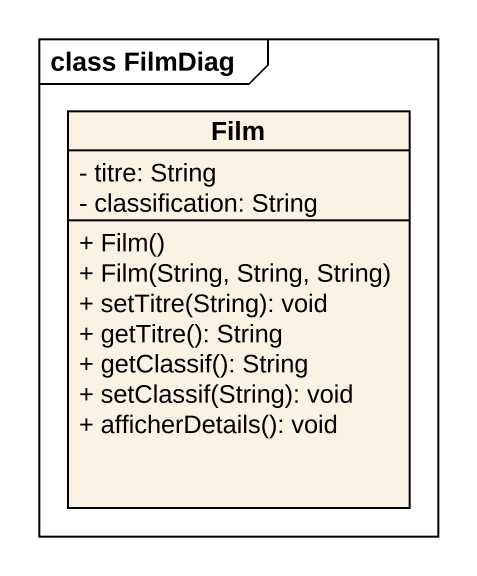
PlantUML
@startuml
mainframe class FilmDiag
hide circle
hide empty members
skinparam classAttributeIconSize 0
class Film {
  - titre: String
  - classification: String
  + Film()
  + Film(String, String, String)
  + setTitre(String): void
  + getTitre(): String
  + getClassif(): String
  + setClassif(String): void
  + afficherDetails(): void
}
@enduml
